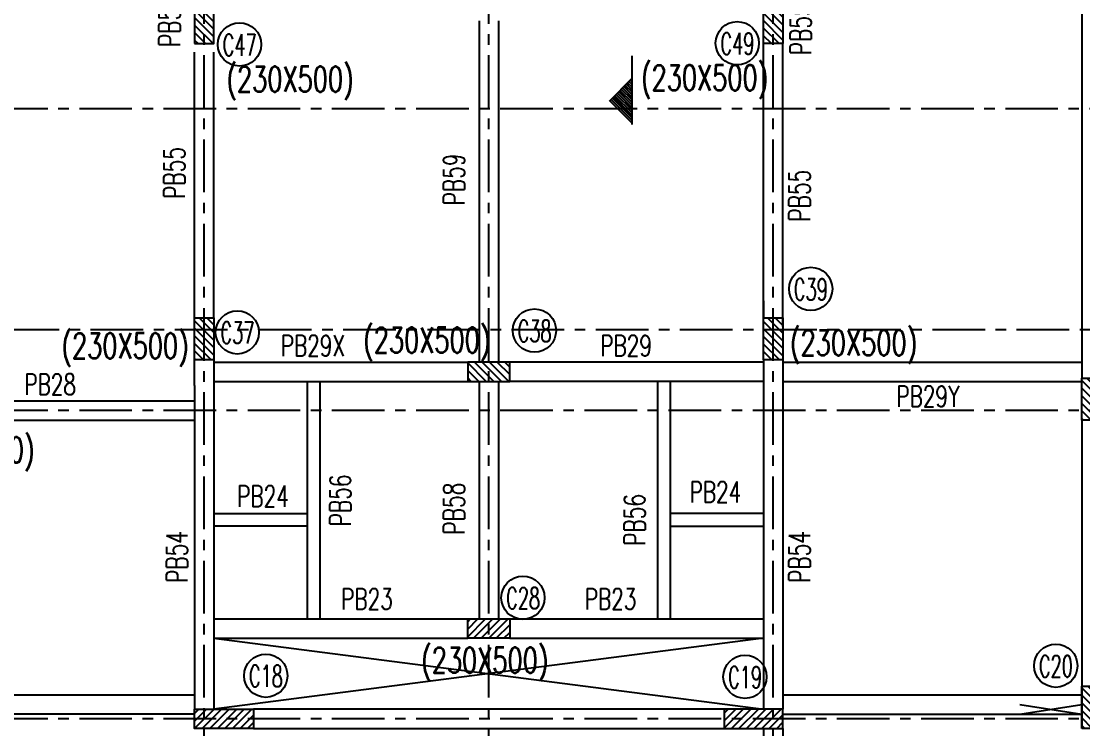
# Model space of a CAD drawing. Header units: millimetres. Extents: x 2659630 to 6742168, y -2425387 to -732288.
# Drawn here: x 2915484 to 2928094, y -915622 to -907223 of the extents above; entities that cross this region are included whole.
import ezdxf
from ezdxf.enums import TextEntityAlignment as Align

# ---------------------------------------------------------------- set-up
doc = ezdxf.new("R2010")
doc.units = ezdxf.units.MM
doc.linetypes.add('CENTER', pattern=[2, 1.25, -0.25, 0.25, -0.25])
doc.layers.add('A-WALL', color=113, linetype='Continuous', lineweight=9)
for name, color, linetype in [('S-BEAM NO', 3, 'Continuous'), ('S-BEAM OUTER', 4, 'Continuous'), ('S-COLUMN', 1, 'Continuous'), ('S-COLUMN CIRCLE', 9, 'Continuous'), ('S-COLUMN HATCH', 8, 'Continuous'), ('S-COLUMN NO', 2, 'Continuous'), ('S-COLUMN SIZES', 2, 'Continuous'), ('S-GRIDE LINE', 8, 'CENTER'), ('S-SECTION MARK', 1, 'Continuous')]:
    doc.layers.add(name, color=color, linetype=linetype)
doc.styles.add('ROMANS', font='r.shx', dxfattribs={"width": 0.7})
pattern_1 = [(135, (2924574.88, -982773.317), (-15.2387667, -15.2387667), [])]

msp = doc.modelspace()

# ---------------------------------------------------------------- hatches: boundary and pattern name
at = {"layer": 'S-COLUMN HATCH'}
h = msp.add_hatch(dxfattribs=at)
h.set_pattern_fill('ANSI31', color=8, scale=20, angle=90)
h.set_pattern_definition([(135, (-91413, -388716.915), (-44.9012806, -44.9012806), [])])
edge = h.paths.add_edge_path()
edge.add_line((2917772.837, -907488.963), (2917542.837, -907488.963))
edge.add_line((2917772.837, -907488.963), (2917772.837, -906988.963))
edge.add_line((2917772.837, -906988.963), (2917542.837, -906988.963))
edge.add_line((2917542.837, -906988.963), (2917542.837, -907488.963))
h = msp.add_hatch(dxfattribs=at)
h.set_pattern_fill('ANSI31', color=8, scale=20, angle=90)
h.set_pattern_definition([(135, (3693249.35, 2510881.984), (-44.9012806, -44.9012806), [])])
edge = h.paths.add_edge_path()
edge.add_line((2924302.837, -906988.963), (2924302.837, -907488.963))
edge.add_line((2924302.837, -906988.963), (2924532.837, -906988.963))
edge.add_line((2924532.837, -906988.963), (2924532.837, -907488.963))
edge.add_line((2924532.837, -907488.963), (2924302.837, -907488.963))
h = msp.add_hatch(dxfattribs=at)
h.set_pattern_fill('ANSI31', color=8, scale=20, angle=90)
h.set_pattern_definition([(135, (3686641.65, 2507076.984), (-44.9012806, -44.9012806), [])])
edge = h.paths.add_edge_path()
edge.add_line((2917542.543, -910743.963), (2917542.543, -911243.963))
edge.add_line((2917542.543, -910743.963), (2917772.543, -910743.963))
edge.add_line((2917772.543, -910743.963), (2917772.543, -911243.963))
edge.add_line((2917772.543, -911243.963), (2917542.543, -911243.963))
h = msp.add_hatch(dxfattribs=at)
h.set_pattern_fill('ANSI31', color=8, scale=20, angle=90)
h.set_pattern_definition([(135, (3692317.01, 2507076.984), (-44.9012806, -44.9012806), [])])
edge = h.paths.add_edge_path()
edge.add_line((2924302.837, -910743.963), (2924302.837, -911243.963))
edge.add_line((2924302.837, -910743.963), (2924532.837, -910743.963))
edge.add_line((2924532.837, -910743.963), (2924532.837, -911243.963))
edge.add_line((2924532.837, -911243.963), (2924302.837, -911243.963))
h = msp.add_hatch(dxfattribs=at)
h.set_pattern_fill('ANSI31', color=8, scale=20, angle=90)
h.set_pattern_definition([(135, (-91189.95, -388716.915), (-44.9012806, -44.9012806), [])])
edge = h.paths.add_edge_path()
edge.add_line((2921287.837, -911498.963), (2920787.837, -911498.963))
edge.add_line((2921287.837, -911498.963), (2921287.837, -911268.963))
edge.add_line((2921287.837, -911268.963), (2920787.837, -911268.963))
edge.add_line((2920787.837, -911268.963), (2920787.837, -911498.963))
h = msp.add_hatch(dxfattribs=at)
h.set_pattern_fill('ANSI31', color=8, scale=20, angle=90)
h.set_pattern_definition([(135, (3697185.72, 2506361.743), (-44.9012806, -44.9012806), [])])
edge = h.paths.add_edge_path()
edge.add_line((2928082.941, -911459.204), (2928082.941, -911959.204))
edge.add_line((2928082.941, -911459.204), (2928312.941, -911459.204))
edge.add_line((2928312.941, -911459.204), (2928312.941, -911959.204))
edge.add_line((2928312.941, -911959.204), (2928082.941, -911959.204))
h = msp.add_hatch(dxfattribs=at)
h.set_pattern_fill('ANSI31', color=8, scale=20, angle=180)
h.set_pattern_definition([(225, (-500328.11, -146984.81), (44.9012806, -44.9012806), [])])
edge = h.paths.add_edge_path()
edge.add_line((2921287.837, -914318.963), (2920787.837, -914318.963))
edge.add_line((2921287.837, -914318.963), (2921287.837, -914548.963))
edge.add_line((2921287.837, -914548.963), (2920787.837, -914548.963))
edge.add_line((2920787.837, -914548.963), (2920787.837, -914318.963))
h = msp.add_hatch(dxfattribs=at)
h.set_pattern_fill('ANSI31', color=8, scale=20, angle=90)
h.set_pattern_definition([(135, (3697200.12, 2502702.484), (-44.9012806, -44.9012806), [])])
edge = h.paths.add_edge_path()
edge.add_line((2928082.846, -915118.463), (2928082.846, -915618.463))
edge.add_line((2928082.846, -915118.463), (2928312.846, -915118.463))
edge.add_line((2928312.846, -915118.463), (2928312.846, -915618.463))
edge.add_line((2928312.846, -915618.463), (2928082.846, -915618.463))
h = msp.add_hatch(dxfattribs=at)
h.set_pattern_fill('ANSI31', color=8, scale=20, angle=180)
h.set_pattern_definition([(225, (-500328.11, -146626.71), (44.9012806, -44.9012806), [])])
edge = h.paths.add_edge_path()
edge.add_line((2918242.837, -915388.963), (2917542.837, -915388.963))
edge.add_line((2918242.837, -915388.963), (2918242.837, -915618.963))
edge.add_line((2918242.837, -915618.963), (2917542.837, -915618.963))
edge.add_line((2917542.837, -915618.963), (2917542.837, -915388.963))
h = msp.add_hatch(dxfattribs=at)
h.set_pattern_fill('ANSI31', color=8, scale=20, angle=180)
h.set_pattern_definition([(225, (-493938.11, -147331.43), (44.9012806, -44.9012806), [])])
edge = h.paths.add_edge_path()
edge.add_line((2924532.837, -915618.938), (2923832.837, -915618.938))
edge.add_line((2924532.837, -915618.938), (2924532.837, -915388.938))
edge.add_line((2924532.837, -915388.938), (2923832.837, -915388.938))
edge.add_line((2923832.837, -915388.938), (2923832.837, -915618.938))
at = {"layer": 'S-SECTION MARK', "ltscale": 5}
h = msp.add_hatch(dxfattribs=at)
h.set_pattern_fill('ANSI31', color=256, scale=172.406964, angle=90, style=0)
h.set_pattern_definition(pattern_1)
h.paths.add_polyline_path([(2922468.773, -908176.176), (2922735.902, -908448.041), (2922735.902, -907904.311)])
h = msp.add_hatch(dxfattribs=at)
h.set_pattern_fill('ANSI31', color=256, scale=172.406964, angle=90, style=0)
h.set_pattern_definition(pattern_1)
h.paths.add_polyline_path([(2922468.773, -908176.176), (2922735.902, -908448.041), (2922735.902, -907904.311)])
h = msp.add_hatch(dxfattribs=at)
h.set_pattern_fill('ANSI31', color=256, scale=172.406964, angle=90, style=0)
h.set_pattern_definition(pattern_1)
h.paths.add_polyline_path([(2922468.773, -908176.176), (2922735.902, -908448.041), (2922735.902, -907904.311)])

# ---------------------------------------------------------------- linework, layer by layer
at = {"layer": 'A-WALL', "color": 1}
msp.add_line((2917542.837, -915448.736), (2917542.837, -915618.963), dxfattribs=at)
msp.add_line((2917542.837, -915448.736), (2917542.837, -915618.963), dxfattribs=at)
msp.add_line((2917542.837, -915448.736), (2917542.837, -915618.963), dxfattribs=at)
at = {"layer": 'S-BEAM OUTER', "extrusion": (4.57357e-08, -5.09838e-09, 1)}
for p, q in [((2928082.941, -905998.963, -0.037), (2928082.932, -911459.204, 0.001)), ((2928082.941, -905998.963, -0.037), (2928082.932, -911459.204, 0.001)), ((2928082.941, -905998.963, -0.037), (2928082.932, -911459.204, 0.001)), ((2928082.941, -911959.204, -0.037), (2928083.005, -915619.415, -0.037)), ((2928082.941, -911959.204, -0.037), (2928083.005, -915619.415, -0.037)), ((2928082.941, -911959.204, -0.037), (2928083.005, -915619.415, -0.037))]:
    msp.add_line(p, q, dxfattribs=at)
at = {"layer": 'S-BEAM OUTER'}
for p, q in [((2920922.771, -907218.963), (2920922.771, -911268.963)), ((2920922.771, -907218.963), (2920922.771, -911268.963)), ((2920922.771, -907218.963), (2920922.771, -911268.963)), ((2921152.782, -907218.963), (2921152.782, -911268.963)), ((2921152.782, -907218.963), (2921152.782, -911268.963)), ((2921152.782, -907218.963), (2921152.782, -911268.963)), ((2924302.837, -910743.963), (2924302.821, -907488.963)), ((2924302.837, -910743.963), (2924302.821, -907488.963)), ((2924302.837, -910743.963), (2924302.821, -907488.963)), ((2924532.525, -910846.039), (2924532.803, -907488.963)), ((2924532.525, -910846.039), (2924532.803, -907488.963)), ((2924532.525, -910846.039), (2924532.803, -907488.963)), ((2917542.439, -911546.039), (2917542.863, -907588.963)), ((2917542.439, -911546.039), (2917542.863, -907588.963)), ((2917542.439, -911546.039), (2917542.863, -907588.963)), ((2917772.543, -910743.963), (2917772.896, -907588.963)), ((2917772.543, -910743.963), (2917772.896, -907588.963)), ((2917772.543, -910743.963), (2917772.896, -907588.963)), ((2924302.806, -910543.963), (2924303.066, -910743.963)), ((2924302.806, -910543.963), (2924303.066, -910743.963)), ((2924302.806, -910543.963), (2924303.066, -910743.963)), ((2917772.861, -910993.963), (2917772.439, -915388.963)), ((2917772.861, -910993.963), (2917772.439, -915388.963)), ((2917772.861, -910993.963), (2917772.439, -915388.963)), ((2917772.454, -911268.963), (2920737.837, -911268.963)), ((2917772.454, -911268.963), (2920737.837, -911268.963)), ((2917772.454, -911268.963), (2920787.837, -911268.963)), ((2924302.71, -911268.963), (2921287.837, -911268.963)), ((2924302.71, -911268.963), (2921337.837, -911268.963)), ((2924302.71, -911268.963), (2921337.837, -911268.963)), ((2924302.804, -911243.963), (2924302.791, -914949.185)), ((2924302.804, -911243.963), (2924302.791, -914949.185)), ((2924302.804, -911243.963), (2924302.791, -914949.185)), ((2924532.803, -911243.963), (2924532.837, -915388.963)), ((2924532.803, -911243.963), (2924532.837, -915388.963)), ((2924532.803, -911243.963), (2924532.837, -915388.963)), ((2924532.988, -911270.725), (2928083.1, -911270.725, 0.038)), ((2924532.988, -911270.725), (2928083.1, -911270.725, 0.038)), ((2924532.988, -911270.725), (2928083.1, -911270.725, 0.038)), ((2917542.439, -911546.039), (2917542.837, -915388.963)), ((2917542.439, -911546.039), (2917542.837, -915388.963)), ((2917542.439, -911546.039), (2917542.837, -915388.963)), ((2917772.814, -911498.984), (2920787.837, -911498.961)), ((2917772.814, -911498.984), (2920737.837, -911498.962)), ((2917772.814, -911498.984), (2920737.837, -911498.962)), ((2918882.837, -911498.976), (2918882.838, -914318.963)), ((2918882.837, -911498.976), (2918882.838, -914318.963)), ((2918882.837, -911498.976), (2918882.838, -914318.963)), ((2919032.837, -911498.975), (2919032.838, -914318.963)), ((2919032.837, -911498.975), (2919032.838, -914318.963)), ((2919032.837, -911498.975), (2919032.838, -914318.963)), ((2920922.771, -911498.963), (2920922.771, -914318.963, 0)), ((2920922.771, -911498.963), (2920922.771, -914318.963, 0)), ((2920922.771, -911498.963), (2920922.771, -914318.963, 0)), ((2921152.988, -911499.263), (2921152.782, -914318.963)), ((2921152.988, -911499.263), (2921152.782, -914318.963)), ((2921152.988, -911499.263), (2921152.782, -914318.963)), ((2924303.138, -911499.263), (2921287.837, -911498.963)), ((2924303.138, -911499.263), (2921287.837, -911498.963)), ((2924303.138, -911499.263), (2921287.837, -911498.963)), ((2923042.838, -911499.263), (2923042.837, -914318.963)), ((2923042.838, -911499.263), (2923042.837, -914318.963)), ((2923042.838, -911499.263), (2923042.837, -914318.963)), ((2923192.871, -911499.263), (2923192.768, -914318.963)), ((2923192.871, -911499.263), (2923192.768, -914318.963)), ((2923192.871, -911499.263), (2923192.768, -914318.963)), ((2924532.988, -911500.725), (2928083.1, -911500.725, 0.038)), ((2924532.988, -911500.725), (2928083.1, -911500.725, 0.038)), ((2924532.988, -911500.725), (2928083.1, -911500.725, 0.038)), ((2913993.494, -911729.98, 0.038), (2917543.767, -911729.857)), ((2913993.494, -911729.98, 0.038), (2917543.767, -911729.857)), ((2913993.494, -911729.98, 0.038), (2917543.767, -911729.857)), ((2913993.502, -911959.98, 0.038), (2917543.775, -911959.857)), ((2913993.502, -911959.98, 0.038), (2917543.775, -911959.857)), ((2913993.502, -911959.98, 0.038), (2917543.775, -911959.857)), ((2917772.625, -913068.963), (2918882.837, -913068.963)), ((2917772.625, -913068.963), (2918882.837, -913068.963)), ((2917772.625, -913068.963), (2918882.837, -913068.963)), ((2924302.938, -913068.957), (2923192.814, -913068.957)), ((2924302.938, -913068.957), (2923192.814, -913068.957)), ((2924302.938, -913068.957), (2923192.814, -913068.957)), ((2918882.815, -913218.963), (2917772.631, -913218.963)), ((2918882.815, -913218.963), (2917772.631, -913218.963)), ((2918882.815, -913218.963), (2917772.631, -913218.963)), ((2923192.809, -913218.962), (2924302.932, -913218.957)), ((2923192.809, -913218.962), (2924302.932, -913218.957)), ((2923192.809, -913218.962), (2924302.932, -913218.957)), ((2917772.781, -914318.963, 0), (2920787.837, -914318.963)), ((2917772.781, -914318.963, 0), (2920787.837, -914318.963)), ((2917772.781, -914318.963, 0), (2920787.837, -914318.963)), ((2921287.837, -914318.963), (2924302.77, -914318.963, 0)), ((2921337.837, -914318.963, 0), (2924302.77, -914318.963, 0)), ((2921337.837, -914318.963, 0), (2924302.77, -914318.963, 0)), ((2917772.774, -914548.66), (2920787.837, -914548.963)), ((2917772.774, -914548.66), (2920787.837, -914548.963)), ((2917772.774, -914548.66), (2920787.837, -914548.963)), ((2921287.837, -914548.963), (2924302.77, -914548.66)), ((2921287.837, -914548.963), (2924302.77, -914548.66)), ((2921287.837, -914548.963), (2924302.77, -914548.66)), ((2924302.803, -914949.185), (2924302.799, -915388.938, 0.006)), ((2924302.803, -914949.185), (2924302.799, -915388.938, 0.006)), ((2924302.803, -914949.185), (2924302.799, -915388.938, 0.006)), ((2913993.001, -915218.736), (2917542.831, -915218.736)), ((2913993.001, -915218.736), (2917542.831, -915218.736)), ((2913993.001, -915218.736), (2917542.831, -915218.736)), ((2924532.637, -915218.983), (2928082.821, -915218.983)), ((2924532.637, -915218.983), (2928082.821, -915218.983)), ((2924532.637, -915218.983), (2928082.821, -915218.983)), ((2917542.837, -915448.736), (2913992.996, -915448.736)), ((2917542.837, -915448.736), (2913992.996, -915448.736)), ((2917542.837, -915448.736), (2913992.996, -915448.736)), ((2923832.837, -915388.938), (2918242.837, -915388.971)), ((2923832.837, -915388.938), (2918342.837, -915388.967)), ((2923832.837, -915388.938), (2918342.837, -915388.967)), ((2924532.636, -915448.983), (2928082.837, -915448.983)), ((2924532.636, -915448.983), (2928082.837, -915448.983)), ((2924532.636, -915448.983), (2928082.837, -915448.983)), ((2918242.837, -915618.963), (2923832.837, -915618.963)), ((2918342.837, -915618.963), (2923817.818, -915618.963)), ((2918342.837, -915618.963), (2923817.818, -915618.963)), ((2924302.802, -915618.963, 0.006), (2924302.835, -917168.963, 0)), ((2924302.802, -915618.963, 0.006), (2924302.835, -917168.963, 0)), ((2924302.802, -915618.963, 0.006), (2924302.835, -917168.963, 0)), ((2924532.802, -915618.963, 0.006), (2924532.807, -917168.963)), ((2924532.802, -915618.963, 0.006), (2924532.807, -917168.963)), ((2924532.802, -915618.963, 0.006), (2924532.807, -917168.963))]:
    msp.add_line(p, q, dxfattribs=at)
at = {"layer": 'S-BEAM OUTER', "ltscale": 2500}
for p, q in [((2917772.539, -914548.963), (2924302.799, -915388.938, 0.006)), ((2917772.539, -914548.963), (2924302.799, -915388.938, 0.006)), ((2917772.539, -914548.963), (2924302.799, -915388.938, 0.006)), ((2924302.792, -914548.66), (2917772.837, -915388.963)), ((2924302.792, -914548.66), (2917772.837, -915388.963)), ((2924302.792, -914548.66), (2917772.837, -915388.963)), ((2927347.837, -915333.963), (2928082.845, -915448.983)), ((2927347.837, -915448.983), (2928082.845, -915333.963)), ((2927347.837, -915333.963), (2928082.845, -915448.983)), ((2927347.837, -915448.983), (2928082.845, -915333.963)), ((2927347.837, -915333.963), (2928082.845, -915448.983)), ((2927347.837, -915448.983), (2928082.845, -915333.963))]:
    msp.add_line(p, q, dxfattribs=at)
at = {"layer": 'S-COLUMN', "color": 1}
for points in [[(2924302.837, -907488.963), (2924302.837, -906988.963), (2924532.837, -906988.963), (2924532.837, -907488.963), (2924302.837, -907488.963)], [(2917542.543, -911243.963), (2917542.543, -910743.963), (2917772.543, -910743.963), (2917772.543, -911243.963), (2917542.543, -911243.963)], [(2924302.837, -911243.963), (2924302.837, -910743.963), (2924532.837, -910743.963), (2924532.837, -911243.963), (2924302.837, -911243.963)], [(2928082.941, -911959.204), (2928082.941, -911459.204), (2928312.941, -911459.204), (2928312.941, -911959.204), (2928082.941, -911959.204)], [(2928082.846, -915618.463), (2928082.846, -915118.463), (2928312.846, -915118.463), (2928312.846, -915618.463), (2928082.846, -915618.463)], [(2923832.837, -915618.938), (2924532.837, -915618.938), (2924532.837, -915388.938), (2923832.837, -915388.938), (2923832.837, -915618.938)]]:
    msp.add_lwpolyline(points, dxfattribs=at)
at = {"layer": 'S-COLUMN'}
msp.add_lwpolyline([(2920787.837, -911498.963), (2921287.837, -911498.963), (2921287.837, -911268.963), (2920787.837, -911268.963), (2920787.837, -911498.963), (2920787.837, -911498.963)], dxfattribs=at)
at = {"layer": 'S-COLUMN', "ltscale": 2500}
for points in [[(2920787.837, -914318.963), (2921287.837, -914318.963), (2921287.837, -914548.963), (2920787.837, -914548.963), (2920787.837, -914318.963)], [(2917542.837, -915388.963), (2918242.837, -915388.963), (2918242.837, -915618.963), (2917542.837, -915618.963), (2917542.837, -915388.963)]]:
    msp.add_lwpolyline(points, dxfattribs=at)
at = {"layer": 'S-COLUMN CIRCLE'}
for centre in [(2918077.377, -907498.311, -0.012), (2923990.465, -907484.422, 0.004), (2924862.663, -910400.706, 0), (2918051.064, -910916.378), (2921580.64, -910895.252, -0.012), (2921444.481, -914066.607, 0), (2918389.121, -914992.491), (2927773.609, -914873.972, 0), (2924081.712, -915004.634)]:
    msp.add_circle(centre, 257.143, dxfattribs=at)
at = {"layer": 'S-GRIDE LINE', "ltscale": 500}
for p, q in [((2917657.837, -922252.802), (2917657.837, -902931.126)), ((2917657.837, -922252.802), (2917657.837, -902931.126)), ((2917657.837, -922252.802), (2917657.837, -902931.126)), ((2921037.837, -922252.802), (2921037.837, -902931.126)), ((2921037.837, -922252.802), (2921037.837, -902931.126)), ((2921037.837, -922252.802), (2921037.837, -902931.126)), ((2924417.837, -922252.802), (2924417.837, -902931.126)), ((2924417.837, -922252.802), (2924417.837, -902931.126)), ((2924417.837, -922252.802), (2924417.837, -902931.126)), ((2946799.598, -908263.963), (2894308.9, -908263.963)), ((2946799.598, -908263.963), (2894308.9, -908263.963)), ((2946799.598, -908263.963), (2894308.9, -908263.963)), ((2894308.9, -910883.963), (2946799.598, -910883.963)), ((2894308.9, -910883.963), (2946799.598, -910883.963)), ((2894308.9, -910883.963), (2946799.598, -910883.963)), ((2946799.598, -911843.963), (2894308.9, -911843.963)), ((2946799.598, -911843.963), (2894308.9, -911843.963)), ((2946799.598, -911843.963), (2894308.9, -911843.963)), ((2946799.598, -915503.963), (2894308.9, -915503.963)), ((2946799.598, -915503.963), (2894308.9, -915503.963)), ((2946799.598, -915503.963), (2894308.9, -915503.963))]:
    msp.add_line(p, q, dxfattribs=at)
at = {"layer": 'S-SECTION MARK'}
for p, q in [((2922735.902, -907635.183), (2922735.902, -908448.041)), ((2922735.902, -907635.183), (2922735.902, -908448.041)), ((2922735.902, -907635.183), (2922735.902, -908448.041)), ((2922735.902, -907904.311), (2922468.773, -908176.176)), ((2922735.902, -907904.311), (2922468.773, -908176.176)), ((2922735.902, -907904.311), (2922468.773, -908176.176))]:
    msp.add_line(p, q, dxfattribs=at)
at = {"layer": 'S-SECTION MARK', "ltscale": 2500}
msp.add_lwpolyline([(2917542.837, -907488.963), (2917772.837, -907488.963), (2917772.837, -906988.963), (2917542.837, -906988.963), (2917542.837, -907488.963)], dxfattribs=at)

# ---------------------------------------------------------------- texts
at = {"layer": 'S-BEAM NO', "style": 'ROMANS', "width": 0.7}
for s, p in [('PB55A', (2917245.656, -907154.248, -0.001)), ('PB55A', (2924742.335, -907249.804, -0.001)), ('PB55', (2917301.392, -909023.549, -0.001)), ('PB59', (2920625.758, -909101.376, -0.001)), ('PB55', (2924729.447, -909294.231, -0.001)), ('PB56', (2919273.461, -912911.94, -0.001)), ('PB58', (2920625.758, -913009.418, -0.001)), ('PB56', (2922772.64, -913142.165, -0.001)), ('PB54', (2917334.742, -913582.545, -0.001)), ('PB54', (2924729.606, -913582.081, -0.001))]:
    msp.add_text(s, height=250, rotation=90, dxfattribs=at).set_placement(p, align=Align.MIDDLE_CENTER)
for s, p in [('PB29X', (2918948.388, -911073.984, 0)), ('PB29', (2922668.713, -911074.209, 0)), ('PB28', (2915828.096, -911533.734, 0.019)), ('PB29Y', (2926254.195, -911676.028, 0.019)), ('PB24', (2923730.093, -912812.785, 0)), ('PB24', (2918355.376, -912861.536, 0)), ('PB23', (2919590.726, -914083.47, 0)), ('PB23', (2922484.948, -914083.47, 0))]:
    msp.add_text(s, height=250, dxfattribs=at).set_placement(p, align=Align.MIDDLE_CENTER)
at = {"layer": 'S-COLUMN NO', "style": 'ROMANS', "width": 0.6}
for s, p in [('C47', (2918078.745, -907503.841, -0.012)), ('C49', (2923991.833, -907489.953, 0.004)), ('C39', (2924864.031, -910406.236)), ('C37', (2918052.433, -910921.908, 0)), ('C38', (2921582.008, -910900.783, -0.012)), ('C28', (2921445.849, -914072.137)), ('C20', (2927774.977, -914879.503)), ('C18', (2918390.489, -914998.022, 0)), ('C19', (2924083.081, -915010.164, 0))]:
    msp.add_text(s, height=257.1429, dxfattribs=at).set_placement(p, align=Align.MIDDLE_CENTER)
at = {"layer": 'S-COLUMN SIZES', "lineweight": -2, "style": 'ROMANS', "width": 0.7}
for s, p in [('(230X500)', (2918677.418, -907910.075, 0)), ('(230X500)', (2923602.369, -907893.776, 0)), ('(230X500)', (2920302.245, -911008.727, 0.004)), ('(230X500)', (2916717.957, -911077.241, 0)), ('(230X500)', (2925372.062, -911041.352, 0)), ('(230X700)', (2914886.788, -912312.801, 0)), ('(230X500)', (2920990.877, -914808.759, 0))]:
    msp.add_text(s, height=300, dxfattribs=at).set_placement(p, align=Align.MIDDLE_CENTER)

doc.saveas('drawing.dxf')
